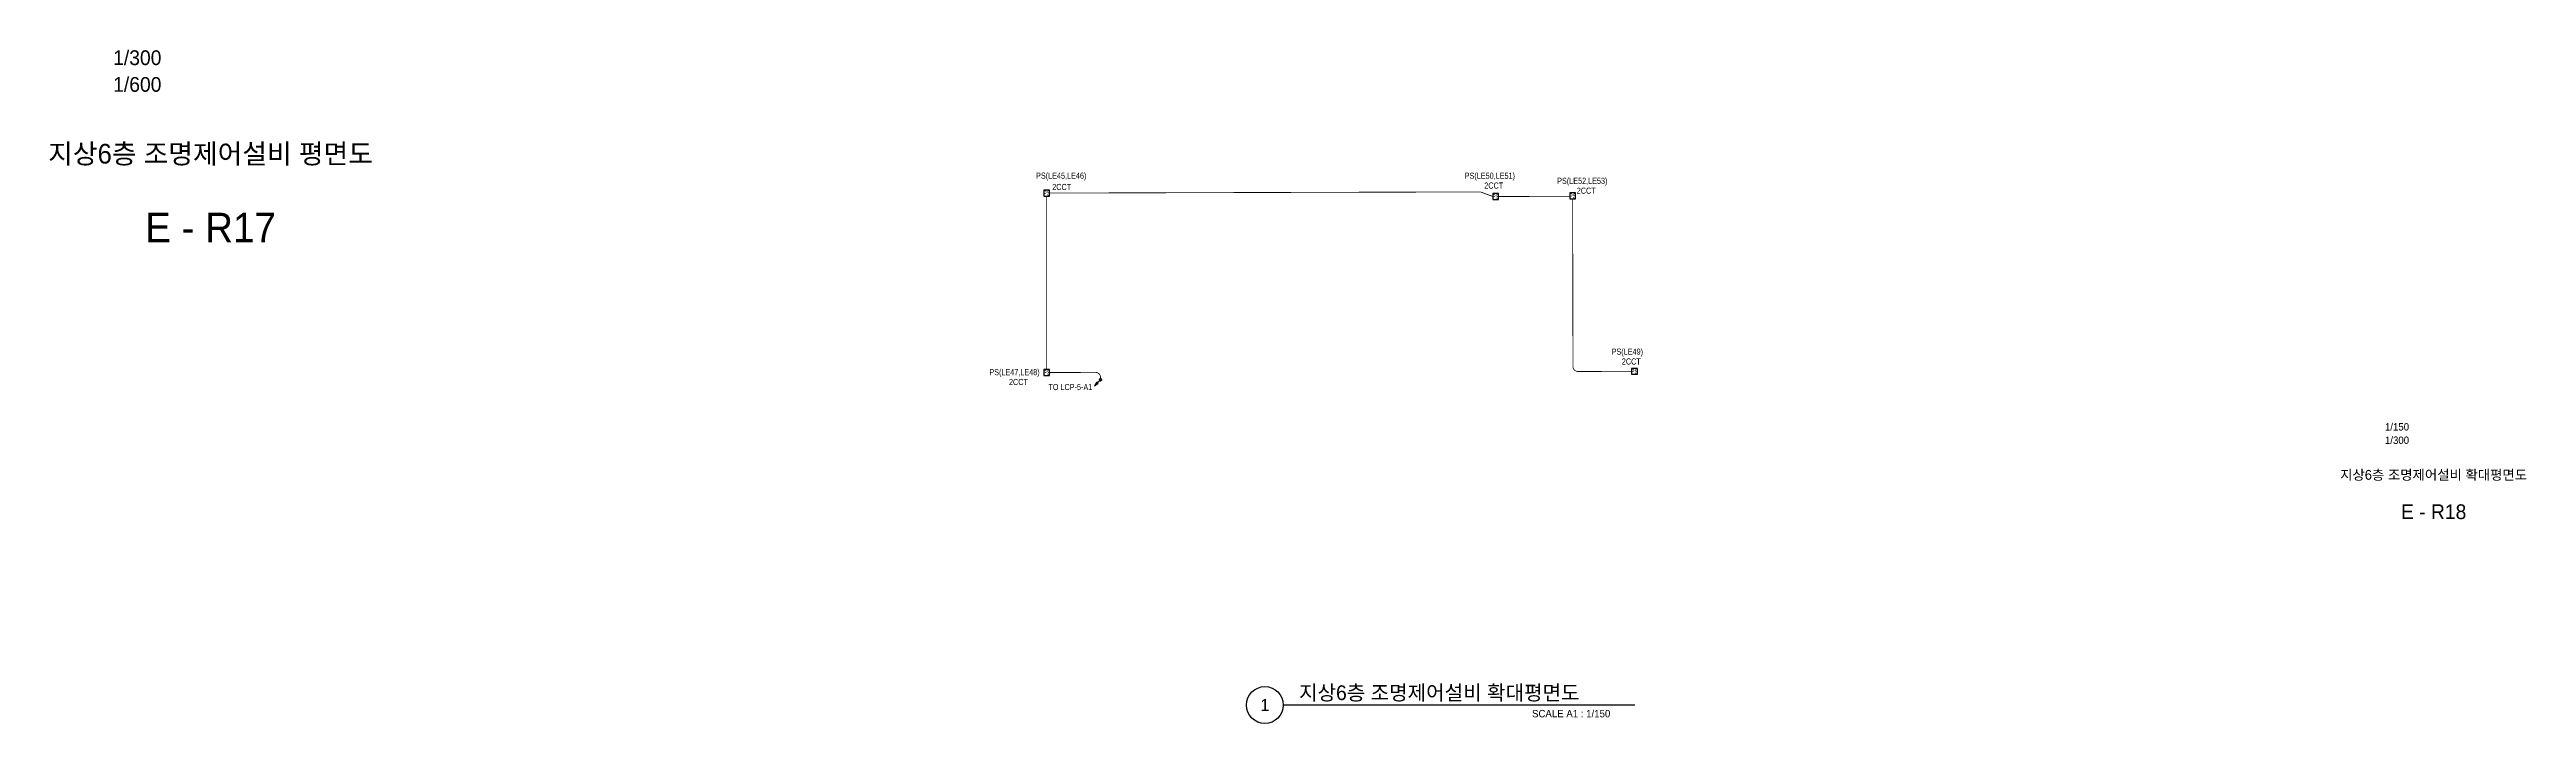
# Model space of a CAD drawing. Header units: millimetres. Extents: x 39625 to 501091, y -351975 to 833216.
# Drawn here: x 223424 to 374591, y 717225 to 758348 of the extents above; entities that cross this region are included whole.
import ezdxf
from ezdxf.enums import TextEntityAlignment as Align

# ---------------------------------------------------------------- set-up
doc = ezdxf.new("R2010")
doc.units = ezdxf.units.MM
doc.header["$LTSCALE"] = 150
doc.linetypes.add('HIDDEN', pattern=[9.525, 6.35, -3.175])
for name, color, linetype in [('------04 Lighting Switch', 2, 'Continuous'), ('-----20 General Symbol', 3, 'Continuous'), ('-----30 Text', 2, 'Continuous'), ('-----41 Drawing Title', 2, 'Continuous'), ('-----42 Drawing Number', 2, 'Continuous'), ('-----43 Drawing Scale', 3, 'Continuous')]:
    doc.layers.add(name, color=color, linetype=linetype)
doc.styles.add('ELEC', font='')
doc.styles.get('ELEC').set_extended_font_data('Dotum')

# ---------------------------------------------------------------- blocks, each defined once
blk = doc.blocks.new('O01')
blk.add_hatch(color=256).paths.add_polyline_path([(-149, -218), (-218, -149), (-368, -368)])
blk.add_line((-46, -46), (-184, -184))
blk.add_lwpolyline([(-368, -368), (-149, -218), (-218, -149), (-368, -368)])
blk.add_circle((0, 0), 65)
for p in [(-65, 0), (-65, 0), (0, 65), (0, 65), (65, 0), (65, 0), (0, -65), (0, -65)]:
    blk.add_point(p)
blk = doc.blocks.new('ps')
blk.add_lwpolyline([(-79296, 80452), (-79751, 80452), (-79751, 79997), (-79296, 79997)], close=True)
at = {"style": 'ELEC', "width": 0.7}
blk.add_text('PS', height=379.2, dxfattribs=at).set_placement((-79517, 80226), align=Align.MIDDLE_CENTER)

msp = doc.modelspace()

# ---------------------------------------------------------------- linework, layer by layer
at = {"layer": '-----41 Drawing Title', "color": 7}
msp.add_line((320178, 718350), (298722, 718350), dxfattribs=at)
msp.add_circle((297597, 718350), 1125, dxfattribs=at)
at = {"color": 30, "linetype": 'HIDDEN', "lineweight": -3, "ltscale": 0.2, "const_width": 50, "elevation": 0}
msp.add_lwpolyline([(284280, 749410), (284280, 738820)], dxfattribs=at)
at = {"color": 30, "linetype": 'HIDDEN', "lineweight": -3, "ltscale": 0.2, "const_width": 50}
msp.add_lwpolyline([(284460, 749590), (310704, 749660, -0.0911564), (310810, 749640), (311500, 749380)], format="xyb", dxfattribs=at)
msp.add_lwpolyline([(311860, 749380), (316200, 749392)], dxfattribs=at)
at = {"color": 30, "linetype": 'HIDDEN', "lineweight": -3, "ltscale": 0.2, "const_width": 50, "elevation": 0}
for points in [[(316380, 749235), (316399, 739001, 0.4145957), (316700, 738702), (319970, 738712)], [(284460, 738640), (287264, 738648, -0.4142136), (287565, 738348), (287565, 738265)]]:
    msp.add_lwpolyline(points, format="xyb", dxfattribs=at)

# ---------------------------------------------------------------- block references
at = {"layer": '------04 Lighting Switch', "xscale": 0.790589613177827, "yscale": 0.790589613177827, "zscale": 0.790589613177827}
for p in [(347151, 686165), (374551, 685955), (379251, 685990), (347151, 675215), (383020, 675287)]:
    msp.add_blockref('ps', p, dxfattribs=at)
at = {"layer": '-----20 General Symbol'}
msp.add_blockref('O01', (287565, 738200), dxfattribs=at)

# ---------------------------------------------------------------- texts
at = {"layer": '-----30 Text', "style": 'ELEC', "width": 0.9}
for s, p in [('PS(LE45,LE46)', (285167, 750608)), ('2CCT', (285194, 749962, 0)), ('PS(LE50,LE51)', (311326, 750602)), ('2CCT', (311565, 750048)), ('PS(LE52,LE53)', (316968, 750289)), ('2CCT', (317208, 749735)), ('PS(LE49)', (319717, 739868)), ('2CCT', (319957, 739314)), ('PS(LE47,LE48)', (282317, 738617)), ('2CCT', (282556, 738063)), ('TO LCP-5-A1', (285724, 737754))]:
    msp.add_text(s, height=375, dxfattribs=at).set_placement(p, align=Align.MIDDLE)
at = {"layer": '-----41 Drawing Title', "style": 'ELEC'}
for s, height, p in [('지상6층 조명제어설비 평면도', 1200, (233250, 751990)), ('지상6층 조명제어설비 확대평면도', 600, (368925, 732395))]:
    msp.add_text(s, height=height, dxfattribs=at).set_placement(p, align=Align.MIDDLE_CENTER)
at = {"layer": '-----41 Drawing Title', "color": 2, "style": 'ELEC'}
msp.add_text('지상6층 조명제어설비 확대평면도', height=900, dxfattribs=at).set_placement((299681, 718650))
at = {"layer": '-----41 Drawing Title', "color": 7, "style": 'ELEC'}
msp.add_text('1', height=750, dxfattribs=at).set_placement((297597, 718350), align=Align.MIDDLE)
at = {"layer": '-----41 Drawing Title', "style": 'ELEC'}
msp.add_text('SCALE A1 : 1/150', height=450, dxfattribs=at).set_placement((318678, 717600), align=Align.RIGHT)
at = {"layer": '-----42 Drawing Number', "style": 'ELEC'}
for s, height, p in [('E - R17', 1800, (233250, 747490)), ('E - R18', 900, (368925, 730145))]:
    msp.add_text(s, height=height, dxfattribs=at).set_placement(p, align=Align.MIDDLE_CENTER)
at = {"layer": '-----43 Drawing Scale', "style": 'ELEC'}
for s, height, p in [('1/300', 900, (228779, 757850)), ('1/600', 900, (228779, 756220)), ('1/150', 450, (366690, 735325)), ('1/300', 450, (366690, 734510))]:
    msp.add_text(s, height=height, dxfattribs=at).set_placement(p, align=Align.MIDDLE_CENTER)

doc.saveas('drawing.dxf')
